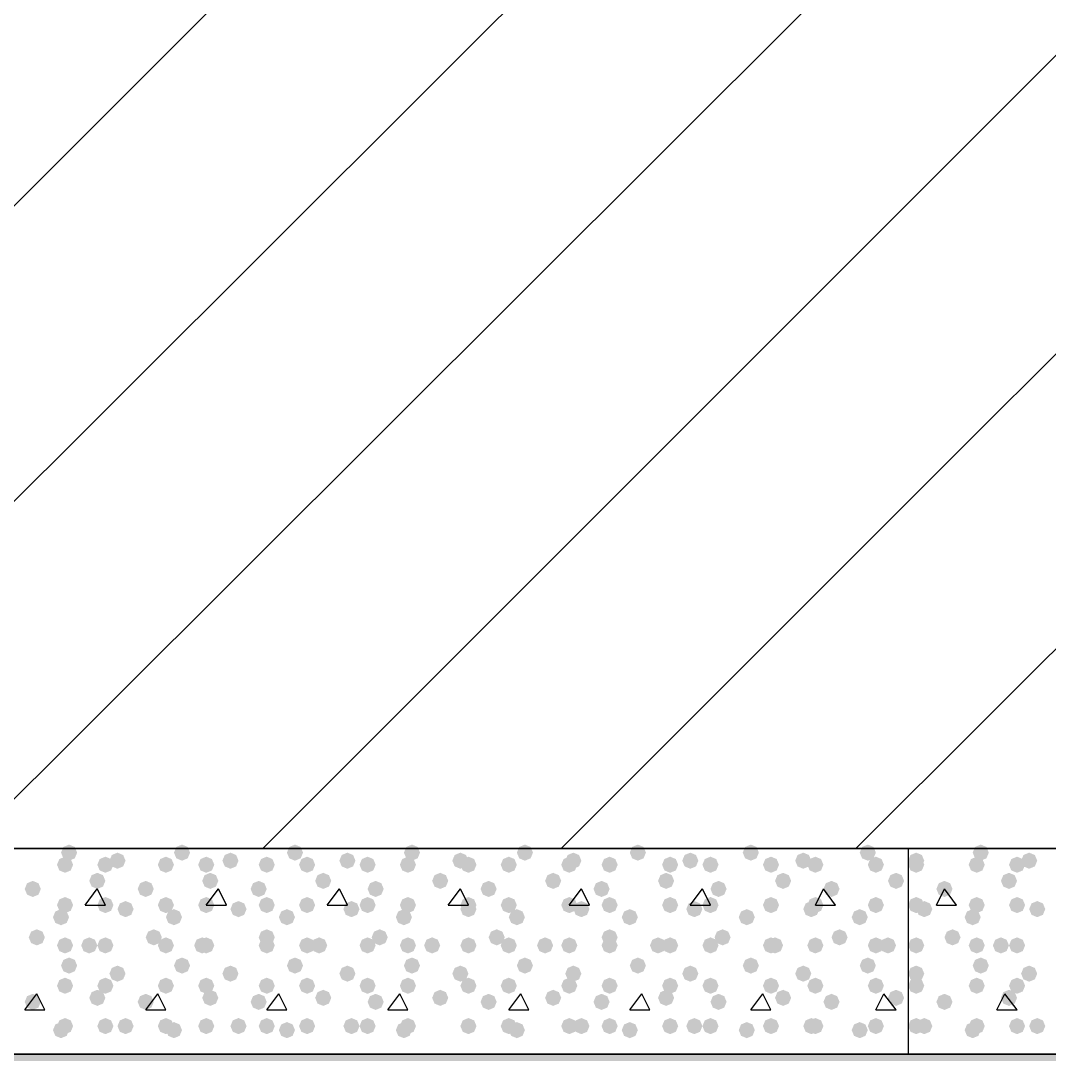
# Model space of a CAD drawing. Header units: millimetres. Extents: x 0 to 420, y 0 to 297.
# Drawn here: x 290.49 to 301.29, y 177.93 to 188.77 of the extents above; entities that cross this region are included whole.
import ezdxf

# ---------------------------------------------------------------- set-up
doc = ezdxf.new("R2010")
doc.units = ezdxf.units.MM
doc.layers.get('0').update_dxf_attribs({"linetype": 'CONTINUOUS'})

msp = doc.modelspace()

# ---------------------------------------------------------------- hatches: boundary and pattern name
at = {"true_color": 0x000008}
for points in [[(291.084, 180.043667), (291.059129, 179.983871), (290.999333, 179.959), (290.939537, 179.983871), (290.914667, 180.043667), (290.939537, 180.103462), (290.999333, 180.128333), (291.059129, 180.103463)], [(292.269333, 180.043667), (292.244462, 179.983871), (292.184667, 179.959), (292.124871, 179.983871), (292.1, 180.043667), (292.124871, 180.103462), (292.184667, 180.128333), (292.244462, 180.103463)], [(293.454667, 180.043667), (293.429796, 179.983871), (293.37, 179.959), (293.310204, 179.983871), (293.285333, 180.043667), (293.310204, 180.103462), (293.37, 180.128333), (293.429796, 180.103463)], [(294.682333, 180.043667), (294.657462, 179.983871), (294.597667, 179.959), (294.537871, 179.983871), (294.513, 180.043667), (294.537871, 180.103462), (294.597667, 180.128333), (294.657462, 180.103463)], [(295.867667, 180.043667), (295.842796, 179.983871), (295.783, 179.959), (295.723204, 179.983871), (295.698333, 180.043667), (295.723204, 180.103462), (295.783, 180.128333), (295.842796, 180.103463)], [(297.053, 180.043667), (297.028129, 179.983871), (296.968333, 179.959), (296.908537, 179.983871), (296.883667, 180.043667), (296.908537, 180.103462), (296.968333, 180.128333), (297.028129, 180.103463)], [(298.238333, 180.043667), (298.213462, 179.983871), (298.153667, 179.959), (298.093871, 179.983871), (298.069, 180.043667), (298.093871, 180.103462), (298.153667, 180.128333), (298.213462, 180.103463)], [(299.466, 180.043667), (299.441129, 179.983871), (299.381333, 179.959), (299.321537, 179.983871), (299.296667, 180.043667), (299.321537, 180.103462), (299.381333, 180.128333), (299.441129, 180.103463)], [(291.041667, 179.916667), (291.016796, 179.856871), (290.957, 179.832), (290.897204, 179.856871), (290.872333, 179.916667), (290.897204, 179.976462), (290.957, 180.001333), (291.016796, 179.976463)], [(291.465, 179.916667), (291.440129, 179.856871), (291.380333, 179.832), (291.320538, 179.856871), (291.295667, 179.916667), (291.320537, 179.976462), (291.380333, 180.001333), (291.440129, 179.976463)], [(291.592, 179.959), (291.567129, 179.899204), (291.507333, 179.874333), (291.447538, 179.899204), (291.422667, 179.959), (291.447537, 180.018796), (291.507333, 180.043667), (291.567129, 180.018796)], [(292.1, 179.916667), (292.075129, 179.856871), (292.015333, 179.832), (291.955537, 179.856871), (291.930667, 179.916667), (291.955537, 179.976462), (292.015333, 180.001333), (292.075129, 179.976463)], [(292.523333, 179.916667), (292.498462, 179.856871), (292.438667, 179.832), (292.378871, 179.856871), (292.354, 179.916667), (292.378871, 179.976462), (292.438667, 180.001333), (292.498462, 179.976463)], [(292.777333, 179.959), (292.752462, 179.899204), (292.692667, 179.874333), (292.632871, 179.899204), (292.608, 179.959), (292.632871, 180.018796), (292.692667, 180.043667), (292.752462, 180.018796)], [(293.158333, 179.916667), (293.133462, 179.856871), (293.073667, 179.832), (293.013871, 179.856871), (292.989, 179.916667), (293.013871, 179.976462), (293.073667, 180.001333), (293.133462, 179.976463)], [(293.581667, 179.916667), (293.556796, 179.856871), (293.497, 179.832), (293.437204, 179.856871), (293.412333, 179.916667), (293.437204, 179.976462), (293.497, 180.001333), (293.556796, 179.976463)], [(294.005, 179.959), (293.980129, 179.899204), (293.920333, 179.874333), (293.860537, 179.899204), (293.835667, 179.959), (293.860537, 180.018796), (293.920333, 180.043667), (293.980129, 180.018796)], [(294.216667, 179.916667), (294.191796, 179.856871), (294.132, 179.832), (294.072204, 179.856871), (294.047333, 179.916667), (294.072204, 179.976462), (294.132, 180.001333), (294.191796, 179.976463)], [(294.64, 179.916667), (294.615129, 179.856871), (294.555333, 179.832), (294.495538, 179.856871), (294.470667, 179.916667), (294.495537, 179.976462), (294.555333, 180.001333), (294.615129, 179.976463)], [(295.190333, 179.959), (295.165462, 179.899204), (295.105667, 179.874333), (295.045871, 179.899204), (295.021, 179.959), (295.045871, 180.018796), (295.105667, 180.043667), (295.165462, 180.018796)], [(295.275, 179.916667), (295.250129, 179.856871), (295.190333, 179.832), (295.130538, 179.856871), (295.105667, 179.916667), (295.130537, 179.976462), (295.190333, 180.001333), (295.250129, 179.976463)], [(295.698333, 179.916667), (295.673463, 179.856871), (295.613667, 179.832), (295.553871, 179.856871), (295.529, 179.916667), (295.553871, 179.976462), (295.613667, 180.001333), (295.673462, 179.976463)], [(296.333333, 179.916667), (296.308463, 179.856871), (296.248667, 179.832), (296.188871, 179.856871), (296.164, 179.916667), (296.188871, 179.976462), (296.248667, 180.001333), (296.308462, 179.976463)], [(296.375667, 179.959), (296.350796, 179.899204), (296.291, 179.874333), (296.231204, 179.899204), (296.206333, 179.959), (296.231204, 180.018796), (296.291, 180.043667), (296.350796, 180.018796)], [(296.756667, 179.916667), (296.731796, 179.856871), (296.672, 179.832), (296.612204, 179.856871), (296.587333, 179.916667), (296.612204, 179.976462), (296.672, 180.001333), (296.731796, 179.976463)], [(297.391667, 179.916667), (297.366796, 179.856871), (297.307, 179.832), (297.247204, 179.856871), (297.222333, 179.916667), (297.247204, 179.976462), (297.307, 180.001333), (297.366796, 179.976463)], [(297.603333, 179.959), (297.578463, 179.899204), (297.518667, 179.874333), (297.458871, 179.899204), (297.434, 179.959), (297.458871, 180.018796), (297.518667, 180.043667), (297.578462, 180.018796)], [(297.815, 179.916667), (297.790129, 179.856871), (297.730333, 179.832), (297.670538, 179.856871), (297.645667, 179.916667), (297.670537, 179.976462), (297.730333, 180.001333), (297.790129, 179.976463)], [(298.45, 179.916667), (298.425129, 179.856871), (298.365333, 179.832), (298.305538, 179.856871), (298.280667, 179.916667), (298.305537, 179.976462), (298.365333, 180.001333), (298.425129, 179.976463)], [(298.788667, 179.959), (298.763796, 179.899204), (298.704, 179.874333), (298.644204, 179.899204), (298.619333, 179.959), (298.644204, 180.018796), (298.704, 180.043667), (298.763796, 180.018796)], [(298.915667, 179.916667), (298.890796, 179.856871), (298.831, 179.832), (298.771204, 179.856871), (298.746333, 179.916667), (298.771204, 179.976462), (298.831, 180.001333), (298.890796, 179.976463)], [(299.550667, 179.916667), (299.525796, 179.856871), (299.466, 179.832), (299.406204, 179.856871), (299.381333, 179.916667), (299.406204, 179.976462), (299.466, 180.001333), (299.525796, 179.976463)], [(291.380333, 179.747333), (291.355463, 179.687537), (291.295667, 179.662667), (291.235871, 179.687537), (291.211, 179.747333), (291.235871, 179.807129), (291.295667, 179.832), (291.355462, 179.807129)], [(292.565667, 179.747333), (292.540796, 179.687537), (292.481, 179.662667), (292.421204, 179.687537), (292.396333, 179.747333), (292.421204, 179.807129), (292.481, 179.832), (292.540796, 179.807129)], [(293.751, 179.747333), (293.726129, 179.687537), (293.666333, 179.662667), (293.606537, 179.687537), (293.581667, 179.747333), (293.606537, 179.807129), (293.666333, 179.832), (293.726129, 179.807129)], [(294.978667, 179.747333), (294.953796, 179.687537), (294.894, 179.662667), (294.834204, 179.687537), (294.809333, 179.747333), (294.834204, 179.807129), (294.894, 179.832), (294.953796, 179.807129)], [(296.164, 179.747333), (296.139129, 179.687537), (296.079333, 179.662667), (296.019537, 179.687537), (295.994667, 179.747333), (296.019537, 179.807129), (296.079333, 179.832), (296.139129, 179.807129)], [(297.349333, 179.747333), (297.324462, 179.687537), (297.264667, 179.662667), (297.204871, 179.687537), (297.18, 179.747333), (297.204871, 179.807129), (297.264667, 179.832), (297.324462, 179.807129)], [(298.577, 179.747333), (298.552129, 179.687537), (298.492333, 179.662667), (298.432538, 179.687537), (298.407667, 179.747333), (298.432537, 179.807129), (298.492333, 179.832), (298.552129, 179.807129)], [(299.762333, 179.747333), (299.737462, 179.687537), (299.677667, 179.662667), (299.617871, 179.687537), (299.593, 179.747333), (299.617871, 179.807129), (299.677667, 179.832), (299.737462, 179.807129)], [(290.703, 179.662667), (290.678129, 179.602871), (290.618333, 179.578), (290.558538, 179.602871), (290.533667, 179.662667), (290.558537, 179.722462), (290.618333, 179.747333), (290.678129, 179.722463)], [(291.888333, 179.662667), (291.863462, 179.602871), (291.803667, 179.578), (291.743871, 179.602871), (291.719, 179.662667), (291.743871, 179.722462), (291.803667, 179.747333), (291.863462, 179.722463)], [(293.073667, 179.662667), (293.048796, 179.602871), (292.989, 179.578), (292.929204, 179.602871), (292.904333, 179.662667), (292.929204, 179.722462), (292.989, 179.747333), (293.048796, 179.722463)], [(294.301333, 179.662667), (294.276462, 179.602871), (294.216667, 179.578), (294.156871, 179.602871), (294.132, 179.662667), (294.156871, 179.722462), (294.216667, 179.747333), (294.276462, 179.722463)], [(295.486667, 179.662667), (295.461796, 179.602871), (295.402, 179.578), (295.342204, 179.602871), (295.317333, 179.662667), (295.342204, 179.722462), (295.402, 179.747333), (295.461796, 179.722463)], [(296.672, 179.662667), (296.647129, 179.602871), (296.587333, 179.578), (296.527537, 179.602871), (296.502667, 179.662667), (296.527537, 179.722462), (296.587333, 179.747333), (296.647129, 179.722463)], [(297.899667, 179.662667), (297.874796, 179.602871), (297.815, 179.578), (297.755204, 179.602871), (297.730333, 179.662667), (297.755204, 179.722462), (297.815, 179.747333), (297.874796, 179.722463)], [(299.085, 179.662667), (299.060129, 179.602871), (299.000333, 179.578), (298.940538, 179.602871), (298.915667, 179.662667), (298.940537, 179.722462), (299.000333, 179.747333), (299.060129, 179.722463)], [(291.041667, 179.493333), (291.016796, 179.433538), (290.957, 179.408667), (290.897204, 179.433538), (290.872333, 179.493333), (290.897204, 179.553129), (290.957, 179.578), (291.016796, 179.553129)], [(291.465, 179.493333), (291.440129, 179.433538), (291.380333, 179.408667), (291.320538, 179.433538), (291.295667, 179.493333), (291.320537, 179.553129), (291.380333, 179.578), (291.440129, 179.553129)], [(291.676667, 179.451), (291.651796, 179.391204), (291.592, 179.366333), (291.532204, 179.391204), (291.507333, 179.451), (291.532204, 179.510796), (291.592, 179.535667), (291.651796, 179.510796)], [(292.1, 179.493333), (292.075129, 179.433538), (292.015333, 179.408667), (291.955537, 179.433538), (291.930667, 179.493333), (291.955537, 179.553129), (292.015333, 179.578), (292.075129, 179.553129)], [(292.523333, 179.493333), (292.498462, 179.433538), (292.438667, 179.408667), (292.378871, 179.433538), (292.354, 179.493333), (292.378871, 179.553129), (292.438667, 179.578), (292.498462, 179.553129)], [(292.862, 179.451), (292.837129, 179.391204), (292.777333, 179.366333), (292.717538, 179.391204), (292.692667, 179.451), (292.717537, 179.510796), (292.777333, 179.535667), (292.837129, 179.510796)], [(293.158333, 179.493333), (293.133462, 179.433538), (293.073667, 179.408667), (293.013871, 179.433538), (292.989, 179.493333), (293.013871, 179.553129), (293.073667, 179.578), (293.133462, 179.553129)], [(293.581667, 179.493333), (293.556796, 179.433538), (293.497, 179.408667), (293.437204, 179.433538), (293.412333, 179.493333), (293.437204, 179.553129), (293.497, 179.578), (293.556796, 179.553129)], [(294.047333, 179.451), (294.022462, 179.391204), (293.962667, 179.366333), (293.902871, 179.391204), (293.878, 179.451), (293.902871, 179.510796), (293.962667, 179.535667), (294.022462, 179.510796)], [(294.216667, 179.493333), (294.191796, 179.433538), (294.132, 179.408667), (294.072204, 179.433538), (294.047333, 179.493333), (294.072204, 179.553129), (294.132, 179.578), (294.191796, 179.553129)], [(294.64, 179.493333), (294.615129, 179.433538), (294.555333, 179.408667), (294.495538, 179.433538), (294.470667, 179.493333), (294.495537, 179.553129), (294.555333, 179.578), (294.615129, 179.553129)], [(295.275, 179.493333), (295.250129, 179.433538), (295.190333, 179.408667), (295.130538, 179.433538), (295.105667, 179.493333), (295.130537, 179.553129), (295.190333, 179.578), (295.250129, 179.553129)], [(295.275, 179.451), (295.250129, 179.391204), (295.190333, 179.366333), (295.130538, 179.391204), (295.105667, 179.451), (295.130537, 179.510796), (295.190333, 179.535667), (295.250129, 179.510796)], [(295.698333, 179.493333), (295.673463, 179.433538), (295.613667, 179.408667), (295.553871, 179.433538), (295.529, 179.493333), (295.553871, 179.553129), (295.613667, 179.578), (295.673462, 179.553129)], [(296.333333, 179.493333), (296.308463, 179.433538), (296.248667, 179.408667), (296.188871, 179.433538), (296.164, 179.493333), (296.188871, 179.553129), (296.248667, 179.578), (296.308462, 179.553129)], [(296.460333, 179.451), (296.435462, 179.391204), (296.375667, 179.366333), (296.315871, 179.391204), (296.291, 179.451), (296.315871, 179.510796), (296.375667, 179.535667), (296.435462, 179.510796)], [(296.756667, 179.493333), (296.731796, 179.433538), (296.672, 179.408667), (296.612204, 179.433538), (296.587333, 179.493333), (296.612204, 179.553129), (296.672, 179.578), (296.731796, 179.553129)], [(297.391667, 179.493333), (297.366796, 179.433538), (297.307, 179.408667), (297.247204, 179.433538), (297.222333, 179.493333), (297.247204, 179.553129), (297.307, 179.578), (297.366796, 179.553129)], [(297.645667, 179.451), (297.620796, 179.391204), (297.561, 179.366333), (297.501204, 179.391204), (297.476333, 179.451), (297.501204, 179.510796), (297.561, 179.535667), (297.620796, 179.510796)], [(297.815, 179.493333), (297.790129, 179.433538), (297.730333, 179.408667), (297.670538, 179.433538), (297.645667, 179.493333), (297.670537, 179.553129), (297.730333, 179.578), (297.790129, 179.553129)], [(298.45, 179.493333), (298.425129, 179.433538), (298.365333, 179.408667), (298.305538, 179.433538), (298.280667, 179.493333), (298.305537, 179.553129), (298.365333, 179.578), (298.425129, 179.553129)], [(298.873333, 179.451), (298.848462, 179.391204), (298.788667, 179.366333), (298.728871, 179.391204), (298.704, 179.451), (298.728871, 179.510796), (298.788667, 179.535667), (298.848462, 179.510796)], [(298.915667, 179.493333), (298.890796, 179.433538), (298.831, 179.408667), (298.771204, 179.433538), (298.746333, 179.493333), (298.771204, 179.553129), (298.831, 179.578), (298.890796, 179.553129)], [(299.550667, 179.493333), (299.525796, 179.433538), (299.466, 179.408667), (299.406204, 179.433538), (299.381333, 179.493333), (299.406204, 179.553129), (299.466, 179.578), (299.525796, 179.553129)], [(290.999333, 179.366333), (290.974462, 179.306537), (290.914667, 179.281667), (290.854871, 179.306537), (290.83, 179.366333), (290.854871, 179.426129), (290.914667, 179.451), (290.974462, 179.426129)], [(292.184667, 179.366333), (292.159796, 179.306537), (292.1, 179.281667), (292.040204, 179.306537), (292.015333, 179.366333), (292.040204, 179.426129), (292.1, 179.451), (292.159796, 179.426129)], [(293.37, 179.366333), (293.345129, 179.306537), (293.285333, 179.281667), (293.225537, 179.306537), (293.200667, 179.366333), (293.225537, 179.426129), (293.285333, 179.451), (293.345129, 179.426129)], [(294.597667, 179.366333), (294.572796, 179.306537), (294.513, 179.281667), (294.453204, 179.306537), (294.428333, 179.366333), (294.453204, 179.426129), (294.513, 179.451), (294.572796, 179.426129)], [(295.783, 179.366333), (295.758129, 179.306537), (295.698333, 179.281667), (295.638537, 179.306537), (295.613667, 179.366333), (295.638537, 179.426129), (295.698333, 179.451), (295.758129, 179.426129)], [(296.968333, 179.366333), (296.943463, 179.306537), (296.883667, 179.281667), (296.823871, 179.306537), (296.799, 179.366333), (296.823871, 179.426129), (296.883667, 179.451), (296.943462, 179.426129)], [(298.196, 179.366333), (298.171129, 179.306537), (298.111333, 179.281667), (298.051537, 179.306537), (298.026667, 179.366333), (298.051537, 179.426129), (298.111333, 179.451), (298.171129, 179.426129)], [(299.381333, 179.366333), (299.356462, 179.306537), (299.296667, 179.281667), (299.236871, 179.306537), (299.212, 179.366333), (299.236871, 179.426129), (299.296667, 179.451), (299.356462, 179.426129)], [(290.745333, 179.154667), (290.720463, 179.094871), (290.660667, 179.07), (290.600871, 179.094871), (290.576, 179.154667), (290.600871, 179.214462), (290.660667, 179.239333), (290.720462, 179.214463)], [(291.973, 179.154667), (291.948129, 179.094871), (291.888333, 179.07), (291.828538, 179.094871), (291.803667, 179.154667), (291.828537, 179.214462), (291.888333, 179.239333), (291.948129, 179.214463)], [(293.158333, 179.154667), (293.133462, 179.094871), (293.073667, 179.07), (293.013871, 179.094871), (292.989, 179.154667), (293.013871, 179.214462), (293.073667, 179.239333), (293.133462, 179.214463)], [(294.343667, 179.154667), (294.318796, 179.094871), (294.259, 179.07), (294.199204, 179.094871), (294.174333, 179.154667), (294.199204, 179.214462), (294.259, 179.239333), (294.318796, 179.214463)], [(295.571333, 179.154667), (295.546462, 179.094871), (295.486667, 179.07), (295.426871, 179.094871), (295.402, 179.154667), (295.426871, 179.214462), (295.486667, 179.239333), (295.546462, 179.214463)], [(296.756667, 179.154667), (296.731796, 179.094871), (296.672, 179.07), (296.612204, 179.094871), (296.587333, 179.154667), (296.612204, 179.214462), (296.672, 179.239333), (296.731796, 179.214463)], [(297.942, 179.154667), (297.917129, 179.094871), (297.857333, 179.07), (297.797537, 179.094871), (297.772667, 179.154667), (297.797537, 179.214462), (297.857333, 179.239333), (297.917129, 179.214463)], [(299.169667, 179.154667), (299.144796, 179.094871), (299.085, 179.07), (299.025204, 179.094871), (299.000333, 179.154667), (299.025204, 179.214462), (299.085, 179.239333), (299.144796, 179.214463)], [(291.041667, 179.07), (291.016796, 179.010204), (290.957, 178.985333), (290.897204, 179.010204), (290.872333, 179.07), (290.897204, 179.129796), (290.957, 179.154667), (291.016796, 179.129796)], [(291.295667, 179.07), (291.270796, 179.010204), (291.211, 178.985333), (291.151204, 179.010204), (291.126333, 179.07), (291.151204, 179.129796), (291.211, 179.154667), (291.270796, 179.129796)], [(291.465, 179.07), (291.440129, 179.010204), (291.380333, 178.985333), (291.320538, 179.010204), (291.295667, 179.07), (291.320537, 179.129796), (291.380333, 179.154667), (291.440129, 179.129796)], [(292.1, 179.07), (292.075129, 179.010204), (292.015333, 178.985333), (291.955537, 179.010204), (291.930667, 179.07), (291.955537, 179.129796), (292.015333, 179.154667), (292.075129, 179.129796)], [(292.481, 179.07), (292.456129, 179.010204), (292.396333, 178.985333), (292.336537, 179.010204), (292.311667, 179.07), (292.336537, 179.129796), (292.396333, 179.154667), (292.456129, 179.129796)], [(292.523333, 179.07), (292.498462, 179.010204), (292.438667, 178.985333), (292.378871, 179.010204), (292.354, 179.07), (292.378871, 179.129796), (292.438667, 179.154667), (292.498462, 179.129796)], [(293.158333, 179.07), (293.133462, 179.010204), (293.073667, 178.985333), (293.013871, 179.010204), (292.989, 179.07), (293.013871, 179.129796), (293.073667, 179.154667), (293.133462, 179.129796)], [(293.581667, 179.07), (293.556796, 179.010204), (293.497, 178.985333), (293.437204, 179.010204), (293.412333, 179.07), (293.437204, 179.129796), (293.497, 179.154667), (293.556796, 179.129796)], [(293.708667, 179.07), (293.683796, 179.010204), (293.624, 178.985333), (293.564204, 179.010204), (293.539333, 179.07), (293.564204, 179.129796), (293.624, 179.154667), (293.683796, 179.129796)], [(294.216667, 179.07), (294.191796, 179.010204), (294.132, 178.985333), (294.072204, 179.010204), (294.047333, 179.07), (294.072204, 179.129796), (294.132, 179.154667), (294.191796, 179.129796)], [(294.64, 179.07), (294.615129, 179.010204), (294.555333, 178.985333), (294.495538, 179.010204), (294.470667, 179.07), (294.495537, 179.129796), (294.555333, 179.154667), (294.615129, 179.129796)], [(294.894, 179.07), (294.869129, 179.010204), (294.809333, 178.985333), (294.749537, 179.010204), (294.724667, 179.07), (294.749537, 179.129796), (294.809333, 179.154667), (294.869129, 179.129796)], [(295.275, 179.07), (295.250129, 179.010204), (295.190333, 178.985333), (295.130538, 179.010204), (295.105667, 179.07), (295.130537, 179.129796), (295.190333, 179.154667), (295.250129, 179.129796)], [(295.698333, 179.07), (295.673463, 179.010204), (295.613667, 178.985333), (295.553871, 179.010204), (295.529, 179.07), (295.553871, 179.129796), (295.613667, 179.154667), (295.673462, 179.129796)], [(296.079333, 179.07), (296.054463, 179.010204), (295.994667, 178.985333), (295.934871, 179.010204), (295.91, 179.07), (295.934871, 179.129796), (295.994667, 179.154667), (296.054462, 179.129796)], [(296.333333, 179.07), (296.308463, 179.010204), (296.248667, 178.985333), (296.188871, 179.010204), (296.164, 179.07), (296.188871, 179.129796), (296.248667, 179.154667), (296.308462, 179.129796)], [(296.756667, 179.07), (296.731796, 179.010204), (296.672, 178.985333), (296.612204, 179.010204), (296.587333, 179.07), (296.612204, 179.129796), (296.672, 179.154667), (296.731796, 179.129796)], [(297.264667, 179.07), (297.239796, 179.010204), (297.18, 178.985333), (297.120204, 179.010204), (297.095333, 179.07), (297.120204, 179.129796), (297.18, 179.154667), (297.239796, 179.129796)], [(297.391667, 179.07), (297.366796, 179.010204), (297.307, 178.985333), (297.247204, 179.010204), (297.222333, 179.07), (297.247204, 179.129796), (297.307, 179.154667), (297.366796, 179.129796)], [(297.815, 179.07), (297.790129, 179.010204), (297.730333, 178.985333), (297.670538, 179.010204), (297.645667, 179.07), (297.670537, 179.129796), (297.730333, 179.154667), (297.790129, 179.129796)], [(298.45, 179.07), (298.425129, 179.010204), (298.365333, 178.985333), (298.305538, 179.010204), (298.280667, 179.07), (298.305537, 179.129796), (298.365333, 179.154667), (298.425129, 179.129796)], [(298.492333, 179.07), (298.467462, 179.010204), (298.407667, 178.985333), (298.347871, 179.010204), (298.323, 179.07), (298.347871, 179.129796), (298.407667, 179.154667), (298.467462, 179.129796)], [(298.915667, 179.07), (298.890796, 179.010204), (298.831, 178.985333), (298.771204, 179.010204), (298.746333, 179.07), (298.771204, 179.129796), (298.831, 179.154667), (298.890796, 179.129796)], [(299.550667, 179.07), (299.525796, 179.010204), (299.466, 178.985333), (299.406204, 179.010204), (299.381333, 179.07), (299.406204, 179.129796), (299.466, 179.154667), (299.525796, 179.129796)], [(299.677667, 179.07), (299.652796, 179.010204), (299.593, 178.985333), (299.533204, 179.010204), (299.508333, 179.07), (299.533204, 179.129796), (299.593, 179.154667), (299.652796, 179.129796)], [(291.084, 178.858333), (291.059129, 178.798537), (290.999333, 178.773667), (290.939537, 178.798537), (290.914667, 178.858333), (290.939537, 178.918129), (290.999333, 178.943), (291.059129, 178.918129)], [(292.269333, 178.858333), (292.244462, 178.798537), (292.184667, 178.773667), (292.124871, 178.798537), (292.1, 178.858333), (292.124871, 178.918129), (292.184667, 178.943), (292.244462, 178.918129)], [(293.454667, 178.858333), (293.429796, 178.798537), (293.37, 178.773667), (293.310204, 178.798537), (293.285333, 178.858333), (293.310204, 178.918129), (293.37, 178.943), (293.429796, 178.918129)], [(294.682333, 178.858333), (294.657462, 178.798537), (294.597667, 178.773667), (294.537871, 178.798537), (294.513, 178.858333), (294.537871, 178.918129), (294.597667, 178.943), (294.657462, 178.918129)], [(295.867667, 178.858333), (295.842796, 178.798537), (295.783, 178.773667), (295.723204, 178.798537), (295.698333, 178.858333), (295.723204, 178.918129), (295.783, 178.943), (295.842796, 178.918129)], [(297.053, 178.858333), (297.028129, 178.798537), (296.968333, 178.773667), (296.908537, 178.798537), (296.883667, 178.858333), (296.908537, 178.918129), (296.968333, 178.943), (297.028129, 178.918129)], [(298.238333, 178.858333), (298.213462, 178.798537), (298.153667, 178.773667), (298.093871, 178.798537), (298.069, 178.858333), (298.093871, 178.918129), (298.153667, 178.943), (298.213462, 178.918129)], [(299.466, 178.858333), (299.441129, 178.798537), (299.381333, 178.773667), (299.321537, 178.798537), (299.296667, 178.858333), (299.321537, 178.918129), (299.381333, 178.943), (299.441129, 178.918129)], [(291.592, 178.773667), (291.567129, 178.713871), (291.507333, 178.689), (291.447538, 178.713871), (291.422667, 178.773667), (291.447537, 178.833462), (291.507333, 178.858333), (291.567129, 178.833463)], [(292.777333, 178.773667), (292.752462, 178.713871), (292.692667, 178.689), (292.632871, 178.713871), (292.608, 178.773667), (292.632871, 178.833462), (292.692667, 178.858333), (292.752462, 178.833463)], [(294.005, 178.773667), (293.980129, 178.713871), (293.920333, 178.689), (293.860537, 178.713871), (293.835667, 178.773667), (293.860537, 178.833462), (293.920333, 178.858333), (293.980129, 178.833463)], [(295.190333, 178.773667), (295.165462, 178.713871), (295.105667, 178.689), (295.045871, 178.713871), (295.021, 178.773667), (295.045871, 178.833462), (295.105667, 178.858333), (295.165462, 178.833463)], [(296.375667, 178.773667), (296.350796, 178.713871), (296.291, 178.689), (296.231204, 178.713871), (296.206333, 178.773667), (296.231204, 178.833462), (296.291, 178.858333), (296.350796, 178.833463)], [(297.603333, 178.773667), (297.578463, 178.713871), (297.518667, 178.689), (297.458871, 178.713871), (297.434, 178.773667), (297.458871, 178.833462), (297.518667, 178.858333), (297.578462, 178.833463)], [(298.788667, 178.773667), (298.763796, 178.713871), (298.704, 178.689), (298.644204, 178.713871), (298.619333, 178.773667), (298.644204, 178.833462), (298.704, 178.858333), (298.763796, 178.833463)], [(291.041667, 178.646667), (291.016796, 178.586871), (290.957, 178.562), (290.897204, 178.586871), (290.872333, 178.646667), (290.897204, 178.706462), (290.957, 178.731333), (291.016796, 178.706463)], [(291.465, 178.646667), (291.440129, 178.586871), (291.380333, 178.562), (291.320538, 178.586871), (291.295667, 178.646667), (291.320537, 178.706462), (291.380333, 178.731333), (291.440129, 178.706463)], [(292.1, 178.646667), (292.075129, 178.586871), (292.015333, 178.562), (291.955537, 178.586871), (291.930667, 178.646667), (291.955537, 178.706462), (292.015333, 178.731333), (292.075129, 178.706463)], [(292.523333, 178.646667), (292.498462, 178.586871), (292.438667, 178.562), (292.378871, 178.586871), (292.354, 178.646667), (292.378871, 178.706462), (292.438667, 178.731333), (292.498462, 178.706463)], [(293.158333, 178.646667), (293.133462, 178.586871), (293.073667, 178.562), (293.013871, 178.586871), (292.989, 178.646667), (293.013871, 178.706462), (293.073667, 178.731333), (293.133462, 178.706463)], [(293.581667, 178.646667), (293.556796, 178.586871), (293.497, 178.562), (293.437204, 178.586871), (293.412333, 178.646667), (293.437204, 178.706462), (293.497, 178.731333), (293.556796, 178.706463)], [(294.216667, 178.646667), (294.191796, 178.586871), (294.132, 178.562), (294.072204, 178.586871), (294.047333, 178.646667), (294.072204, 178.706462), (294.132, 178.731333), (294.191796, 178.706463)], [(294.64, 178.646667), (294.615129, 178.586871), (294.555333, 178.562), (294.495538, 178.586871), (294.470667, 178.646667), (294.495537, 178.706462), (294.555333, 178.731333), (294.615129, 178.706463)], [(295.275, 178.646667), (295.250129, 178.586871), (295.190333, 178.562), (295.130538, 178.586871), (295.105667, 178.646667), (295.130537, 178.706462), (295.190333, 178.731333), (295.250129, 178.706463)], [(295.698333, 178.646667), (295.673463, 178.586871), (295.613667, 178.562), (295.553871, 178.586871), (295.529, 178.646667), (295.553871, 178.706462), (295.613667, 178.731333), (295.673462, 178.706463)], [(296.333333, 178.646667), (296.308463, 178.586871), (296.248667, 178.562), (296.188871, 178.586871), (296.164, 178.646667), (296.188871, 178.706462), (296.248667, 178.731333), (296.308462, 178.706463)], [(296.756667, 178.646667), (296.731796, 178.586871), (296.672, 178.562), (296.612204, 178.586871), (296.587333, 178.646667), (296.612204, 178.706462), (296.672, 178.731333), (296.731796, 178.706463)], [(297.391667, 178.646667), (297.366796, 178.586871), (297.307, 178.562), (297.247204, 178.586871), (297.222333, 178.646667), (297.247204, 178.706462), (297.307, 178.731333), (297.366796, 178.706463)], [(297.815, 178.646667), (297.790129, 178.586871), (297.730333, 178.562), (297.670538, 178.586871), (297.645667, 178.646667), (297.670537, 178.706462), (297.730333, 178.731333), (297.790129, 178.706463)], [(298.45, 178.646667), (298.425129, 178.586871), (298.365333, 178.562), (298.305538, 178.586871), (298.280667, 178.646667), (298.305537, 178.706462), (298.365333, 178.731333), (298.425129, 178.706463)], [(298.915667, 178.646667), (298.890796, 178.586871), (298.831, 178.562), (298.771204, 178.586871), (298.746333, 178.646667), (298.771204, 178.706462), (298.831, 178.731333), (298.890796, 178.706463)], [(299.550667, 178.646667), (299.525796, 178.586871), (299.466, 178.562), (299.406204, 178.586871), (299.381333, 178.646667), (299.406204, 178.706462), (299.466, 178.731333), (299.525796, 178.706463)], [(290.703, 178.477333), (290.678129, 178.417537), (290.618333, 178.392667), (290.558538, 178.417537), (290.533667, 178.477333), (290.558537, 178.537129), (290.618333, 178.562), (290.678129, 178.537129)], [(291.380333, 178.519667), (291.355463, 178.459871), (291.295667, 178.435), (291.235871, 178.459871), (291.211, 178.519667), (291.235871, 178.579462), (291.295667, 178.604333), (291.355462, 178.579463)], [(291.888333, 178.477333), (291.863462, 178.417537), (291.803667, 178.392667), (291.743871, 178.417537), (291.719, 178.477333), (291.743871, 178.537129), (291.803667, 178.562), (291.863462, 178.537129)], [(292.565667, 178.519667), (292.540796, 178.459871), (292.481, 178.435), (292.421204, 178.459871), (292.396333, 178.519667), (292.421204, 178.579462), (292.481, 178.604333), (292.540796, 178.579463)], [(293.073667, 178.477333), (293.048796, 178.417537), (292.989, 178.392667), (292.929204, 178.417537), (292.904333, 178.477333), (292.929204, 178.537129), (292.989, 178.562), (293.048796, 178.537129)], [(293.751, 178.519667), (293.726129, 178.459871), (293.666333, 178.435), (293.606537, 178.459871), (293.581667, 178.519667), (293.606537, 178.579462), (293.666333, 178.604333), (293.726129, 178.579463)], [(294.301333, 178.477333), (294.276462, 178.417537), (294.216667, 178.392667), (294.156871, 178.417537), (294.132, 178.477333), (294.156871, 178.537129), (294.216667, 178.562), (294.276462, 178.537129)], [(294.978667, 178.519667), (294.953796, 178.459871), (294.894, 178.435), (294.834204, 178.459871), (294.809333, 178.519667), (294.834204, 178.579462), (294.894, 178.604333), (294.953796, 178.579463)], [(295.486667, 178.477333), (295.461796, 178.417537), (295.402, 178.392667), (295.342204, 178.417537), (295.317333, 178.477333), (295.342204, 178.537129), (295.402, 178.562), (295.461796, 178.537129)], [(296.164, 178.519667), (296.139129, 178.459871), (296.079333, 178.435), (296.019537, 178.459871), (295.994667, 178.519667), (296.019537, 178.579462), (296.079333, 178.604333), (296.139129, 178.579463)], [(296.672, 178.477333), (296.647129, 178.417537), (296.587333, 178.392667), (296.527537, 178.417537), (296.502667, 178.477333), (296.527537, 178.537129), (296.587333, 178.562), (296.647129, 178.537129)], [(297.349333, 178.519667), (297.324462, 178.459871), (297.264667, 178.435), (297.204871, 178.459871), (297.18, 178.519667), (297.204871, 178.579462), (297.264667, 178.604333), (297.324462, 178.579463)], [(297.899667, 178.477333), (297.874796, 178.417537), (297.815, 178.392667), (297.755204, 178.417537), (297.730333, 178.477333), (297.755204, 178.537129), (297.815, 178.562), (297.874796, 178.537129)], [(298.577, 178.519667), (298.552129, 178.459871), (298.492333, 178.435), (298.432538, 178.459871), (298.407667, 178.519667), (298.432537, 178.579462), (298.492333, 178.604333), (298.552129, 178.579463)], [(299.085, 178.477333), (299.060129, 178.417537), (299.000333, 178.392667), (298.940538, 178.417537), (298.915667, 178.477333), (298.940537, 178.537129), (299.000333, 178.562), (299.060129, 178.537129)], [(299.762333, 178.519667), (299.737462, 178.459871), (299.677667, 178.435), (299.617871, 178.459871), (299.593, 178.519667), (299.617871, 178.579462), (299.677667, 178.604333), (299.737462, 178.579463)], [(290.999333, 178.181), (290.974462, 178.121204), (290.914667, 178.096333), (290.854871, 178.121204), (290.83, 178.181), (290.854871, 178.240796), (290.914667, 178.265667), (290.974462, 178.240796)], [(291.041667, 178.223333), (291.016796, 178.163537), (290.957, 178.138667), (290.897204, 178.163537), (290.872333, 178.223333), (290.897204, 178.283129), (290.957, 178.308), (291.016796, 178.283129)], [(291.465, 178.223333), (291.440129, 178.163537), (291.380333, 178.138667), (291.320538, 178.163537), (291.295667, 178.223333), (291.320537, 178.283129), (291.380333, 178.308), (291.440129, 178.283129)], [(291.676667, 178.223333), (291.651796, 178.163537), (291.592, 178.138667), (291.532204, 178.163537), (291.507333, 178.223333), (291.532204, 178.283129), (291.592, 178.308), (291.651796, 178.283129)], [(292.1, 178.223333), (292.075129, 178.163537), (292.015333, 178.138667), (291.955537, 178.163537), (291.930667, 178.223333), (291.955537, 178.283129), (292.015333, 178.308), (292.075129, 178.283129)], [(292.184667, 178.181), (292.159796, 178.121204), (292.1, 178.096333), (292.040204, 178.121204), (292.015333, 178.181), (292.040204, 178.240796), (292.1, 178.265667), (292.159796, 178.240796)], [(292.523333, 178.223333), (292.498462, 178.163537), (292.438667, 178.138667), (292.378871, 178.163537), (292.354, 178.223333), (292.378871, 178.283129), (292.438667, 178.308), (292.498462, 178.283129)], [(292.862, 178.223333), (292.837129, 178.163537), (292.777333, 178.138667), (292.717538, 178.163537), (292.692667, 178.223333), (292.717537, 178.283129), (292.777333, 178.308), (292.837129, 178.283129)], [(293.158333, 178.223333), (293.133462, 178.163537), (293.073667, 178.138667), (293.013871, 178.163537), (292.989, 178.223333), (293.013871, 178.283129), (293.073667, 178.308), (293.133462, 178.283129)], [(293.37, 178.181), (293.345129, 178.121204), (293.285333, 178.096333), (293.225537, 178.121204), (293.200667, 178.181), (293.225537, 178.240796), (293.285333, 178.265667), (293.345129, 178.240796)], [(293.581667, 178.223333), (293.556796, 178.163537), (293.497, 178.138667), (293.437204, 178.163537), (293.412333, 178.223333), (293.437204, 178.283129), (293.497, 178.308), (293.556796, 178.283129)], [(294.047333, 178.223333), (294.022462, 178.163537), (293.962667, 178.138667), (293.902871, 178.163537), (293.878, 178.223333), (293.902871, 178.283129), (293.962667, 178.308), (294.022462, 178.283129)], [(294.216667, 178.223333), (294.191796, 178.163537), (294.132, 178.138667), (294.072204, 178.163537), (294.047333, 178.223333), (294.072204, 178.283129), (294.132, 178.308), (294.191796, 178.283129)], [(294.597667, 178.181), (294.572796, 178.121204), (294.513, 178.096333), (294.453204, 178.121204), (294.428333, 178.181), (294.453204, 178.240796), (294.513, 178.265667), (294.572796, 178.240796)], [(294.64, 178.223333), (294.615129, 178.163537), (294.555333, 178.138667), (294.495538, 178.163537), (294.470667, 178.223333), (294.495537, 178.283129), (294.555333, 178.308), (294.615129, 178.283129)], [(295.275, 178.223333), (295.250129, 178.163537), (295.190333, 178.138667), (295.130538, 178.163537), (295.105667, 178.223333), (295.130537, 178.283129), (295.190333, 178.308), (295.250129, 178.283129)], [(295.275, 178.223333), (295.250129, 178.163537), (295.190333, 178.138667), (295.130538, 178.163537), (295.105667, 178.223333), (295.130537, 178.283129), (295.190333, 178.308), (295.250129, 178.283129)], [(295.698333, 178.223333), (295.673463, 178.163537), (295.613667, 178.138667), (295.553871, 178.163537), (295.529, 178.223333), (295.553871, 178.283129), (295.613667, 178.308), (295.673462, 178.283129)], [(295.783, 178.181), (295.758129, 178.121204), (295.698333, 178.096333), (295.638537, 178.121204), (295.613667, 178.181), (295.638537, 178.240796), (295.698333, 178.265667), (295.758129, 178.240796)], [(296.333333, 178.223333), (296.308463, 178.163537), (296.248667, 178.138667), (296.188871, 178.163537), (296.164, 178.223333), (296.188871, 178.283129), (296.248667, 178.308), (296.308462, 178.283129)], [(296.460333, 178.223333), (296.435462, 178.163537), (296.375667, 178.138667), (296.315871, 178.163537), (296.291, 178.223333), (296.315871, 178.283129), (296.375667, 178.308), (296.435462, 178.283129)], [(296.756667, 178.223333), (296.731796, 178.163537), (296.672, 178.138667), (296.612204, 178.163537), (296.587333, 178.223333), (296.612204, 178.283129), (296.672, 178.308), (296.731796, 178.283129)], [(296.968333, 178.181), (296.943463, 178.121204), (296.883667, 178.096333), (296.823871, 178.121204), (296.799, 178.181), (296.823871, 178.240796), (296.883667, 178.265667), (296.943462, 178.240796)], [(297.391667, 178.223333), (297.366796, 178.163537), (297.307, 178.138667), (297.247204, 178.163537), (297.222333, 178.223333), (297.247204, 178.283129), (297.307, 178.308), (297.366796, 178.283129)], [(297.645667, 178.223333), (297.620796, 178.163537), (297.561, 178.138667), (297.501204, 178.163537), (297.476333, 178.223333), (297.501204, 178.283129), (297.561, 178.308), (297.620796, 178.283129)], [(297.815, 178.223333), (297.790129, 178.163537), (297.730333, 178.138667), (297.670538, 178.163537), (297.645667, 178.223333), (297.670537, 178.283129), (297.730333, 178.308), (297.790129, 178.283129)], [(298.196, 178.181), (298.171129, 178.121204), (298.111333, 178.096333), (298.051537, 178.121204), (298.026667, 178.181), (298.051537, 178.240796), (298.111333, 178.265667), (298.171129, 178.240796)], [(298.45, 178.223333), (298.425129, 178.163537), (298.365333, 178.138667), (298.305538, 178.163537), (298.280667, 178.223333), (298.305537, 178.283129), (298.365333, 178.308), (298.425129, 178.283129)], [(298.873333, 178.223333), (298.848462, 178.163537), (298.788667, 178.138667), (298.728871, 178.163537), (298.704, 178.223333), (298.728871, 178.283129), (298.788667, 178.308), (298.848462, 178.283129)], [(298.915667, 178.223333), (298.890796, 178.163537), (298.831, 178.138667), (298.771204, 178.163537), (298.746333, 178.223333), (298.771204, 178.283129), (298.831, 178.308), (298.890796, 178.283129)], [(299.381333, 178.181), (299.356462, 178.121204), (299.296667, 178.096333), (299.236871, 178.121204), (299.212, 178.181), (299.236871, 178.240796), (299.296667, 178.265667), (299.356462, 178.240796)], [(299.550667, 178.223333), (299.525796, 178.163537), (299.466, 178.138667), (299.406204, 178.163537), (299.381333, 178.223333), (299.406204, 178.283129), (299.466, 178.308), (299.525796, 178.283129)]]:
    msp.add_hatch(color=0, dxfattribs=at).paths.add_polyline_path(points, flags=0)
at = {"true_color": 0x000007}
for points in [[(300.651333, 180.043667), (300.626463, 179.983871), (300.566667, 179.959), (300.506871, 179.983871), (300.482, 180.043667), (300.506871, 180.103462), (300.566667, 180.128333), (300.626462, 180.103463)], [(299.974, 179.959), (299.949129, 179.899204), (299.889333, 179.874333), (299.829538, 179.899204), (299.804667, 179.959), (299.829537, 180.018796), (299.889333, 180.043667), (299.949129, 180.018796)], [(299.974, 179.916667), (299.949129, 179.856871), (299.889333, 179.832), (299.829538, 179.856871), (299.804667, 179.916667), (299.829537, 179.976462), (299.889333, 180.001333), (299.949129, 179.976463)], [(300.609, 179.916667), (300.584129, 179.856871), (300.524333, 179.832), (300.464538, 179.856871), (300.439667, 179.916667), (300.464537, 179.976462), (300.524333, 180.001333), (300.584129, 179.976463)], [(301.032333, 179.916667), (301.007462, 179.856871), (300.947667, 179.832), (300.887871, 179.856871), (300.863, 179.916667), (300.887871, 179.976462), (300.947667, 180.001333), (301.007462, 179.976463)], [(301.159333, 179.959), (301.134462, 179.899204), (301.074667, 179.874333), (301.014871, 179.899204), (300.99, 179.959), (301.014871, 180.018796), (301.074667, 180.043667), (301.134462, 180.018796)], [(300.947667, 179.747333), (300.922796, 179.687537), (300.863, 179.662667), (300.803204, 179.687537), (300.778333, 179.747333), (300.803204, 179.807129), (300.863, 179.832), (300.922796, 179.807129)], [(300.270333, 179.662667), (300.245463, 179.602871), (300.185667, 179.578), (300.125871, 179.602871), (300.101, 179.662667), (300.125871, 179.722462), (300.185667, 179.747333), (300.245462, 179.722463)], [(299.974, 179.493333), (299.949129, 179.433538), (299.889333, 179.408667), (299.829538, 179.433538), (299.804667, 179.493333), (299.829537, 179.553129), (299.889333, 179.578), (299.949129, 179.553129)], [(300.058667, 179.451), (300.033796, 179.391204), (299.974, 179.366333), (299.914204, 179.391204), (299.889333, 179.451), (299.914204, 179.510796), (299.974, 179.535667), (300.033796, 179.510796)], [(300.609, 179.493333), (300.584129, 179.433538), (300.524333, 179.408667), (300.464538, 179.433538), (300.439667, 179.493333), (300.464537, 179.553129), (300.524333, 179.578), (300.584129, 179.553129)], [(301.032333, 179.493333), (301.007462, 179.433538), (300.947667, 179.408667), (300.887871, 179.433538), (300.863, 179.493333), (300.887871, 179.553129), (300.947667, 179.578), (301.007462, 179.553129)], [(301.244, 179.451), (301.219129, 179.391204), (301.159333, 179.366333), (301.099538, 179.391204), (301.074667, 179.451), (301.099537, 179.510796), (301.159333, 179.535667), (301.219129, 179.510796)], [(300.566667, 179.366333), (300.541796, 179.306537), (300.482, 179.281667), (300.422204, 179.306537), (300.397333, 179.366333), (300.422204, 179.426129), (300.482, 179.451), (300.541796, 179.426129)], [(300.355, 179.154667), (300.330129, 179.094871), (300.270333, 179.07), (300.210537, 179.094871), (300.185667, 179.154667), (300.210537, 179.214462), (300.270333, 179.239333), (300.330129, 179.214463)], [(299.974, 179.07), (299.949129, 179.010204), (299.889333, 178.985333), (299.829538, 179.010204), (299.804667, 179.07), (299.829537, 179.129796), (299.889333, 179.154667), (299.949129, 179.129796)], [(300.609, 179.07), (300.584129, 179.010204), (300.524333, 178.985333), (300.464538, 179.010204), (300.439667, 179.07), (300.464537, 179.129796), (300.524333, 179.154667), (300.584129, 179.129796)], [(300.863, 179.07), (300.838129, 179.010204), (300.778333, 178.985333), (300.718538, 179.010204), (300.693667, 179.07), (300.718537, 179.129796), (300.778333, 179.154667), (300.838129, 179.129796)], [(301.032333, 179.07), (301.007462, 179.010204), (300.947667, 178.985333), (300.887871, 179.010204), (300.863, 179.07), (300.887871, 179.129796), (300.947667, 179.154667), (301.007462, 179.129796)], [(300.651333, 178.858333), (300.626463, 178.798537), (300.566667, 178.773667), (300.506871, 178.798537), (300.482, 178.858333), (300.506871, 178.918129), (300.566667, 178.943), (300.626462, 178.918129)], [(299.974, 178.773667), (299.949129, 178.713871), (299.889333, 178.689), (299.829538, 178.713871), (299.804667, 178.773667), (299.829537, 178.833462), (299.889333, 178.858333), (299.949129, 178.833463)], [(301.159333, 178.773667), (301.134462, 178.713871), (301.074667, 178.689), (301.014871, 178.713871), (300.99, 178.773667), (301.014871, 178.833462), (301.074667, 178.858333), (301.134462, 178.833463)], [(299.974, 178.646667), (299.949129, 178.586871), (299.889333, 178.562), (299.829538, 178.586871), (299.804667, 178.646667), (299.829537, 178.706462), (299.889333, 178.731333), (299.949129, 178.706463)], [(300.609, 178.646667), (300.584129, 178.586871), (300.524333, 178.562), (300.464538, 178.586871), (300.439667, 178.646667), (300.464537, 178.706462), (300.524333, 178.731333), (300.584129, 178.706463)], [(301.032333, 178.646667), (301.007462, 178.586871), (300.947667, 178.562), (300.887871, 178.586871), (300.863, 178.646667), (300.887871, 178.706462), (300.947667, 178.731333), (301.007462, 178.706463)], [(300.270333, 178.477333), (300.245463, 178.417537), (300.185667, 178.392667), (300.125871, 178.417537), (300.101, 178.477333), (300.125871, 178.537129), (300.185667, 178.562), (300.245462, 178.537129)], [(300.947667, 178.519667), (300.922796, 178.459871), (300.863, 178.435), (300.803204, 178.459871), (300.778333, 178.519667), (300.803204, 178.579462), (300.863, 178.604333), (300.922796, 178.579463)], [(299.974, 178.223333), (299.949129, 178.163537), (299.889333, 178.138667), (299.829538, 178.163537), (299.804667, 178.223333), (299.829537, 178.283129), (299.889333, 178.308), (299.949129, 178.283129)], [(300.058667, 178.223333), (300.033796, 178.163537), (299.974, 178.138667), (299.914204, 178.163537), (299.889333, 178.223333), (299.914204, 178.283129), (299.974, 178.308), (300.033796, 178.283129)], [(300.566667, 178.181), (300.541796, 178.121204), (300.482, 178.096333), (300.422204, 178.121204), (300.397333, 178.181), (300.422204, 178.240796), (300.482, 178.265667), (300.541796, 178.240796)], [(300.609, 178.223333), (300.584129, 178.163537), (300.524333, 178.138667), (300.464538, 178.163537), (300.439667, 178.223333), (300.464537, 178.283129), (300.524333, 178.308), (300.584129, 178.283129)], [(301.032333, 178.223333), (301.007462, 178.163537), (300.947667, 178.138667), (300.887871, 178.163537), (300.863, 178.223333), (300.887871, 178.283129), (300.947667, 178.308), (301.007462, 178.283129)], [(301.244, 178.223333), (301.219129, 178.163537), (301.159333, 178.138667), (301.099538, 178.163537), (301.074667, 178.223333), (301.099537, 178.283129), (301.159333, 178.308), (301.219129, 178.283129)]]:
    msp.add_hatch(color=0, dxfattribs=at).paths.add_polyline_path(points, flags=0)
at = {"true_color": 0x000008}
h = msp.add_hatch(color=0, dxfattribs=at)
h.paths.add_polyline_path([(378.544667, 177.927), (32.469667, 177.927), (378.544667, 165.946667)], flags=0)
h.paths.add_polyline_path([(32.469667, 177.927), (378.544667, 165.946667), (32.469667, 165.946667)], flags=0)

# ---------------------------------------------------------------- linework, layer by layer
at = {"color": 0, "true_color": 0x000007}
for points in [[(31.369, 201.252667), (31.369, 177.927), (379.603, 177.927), (379.603, 201.252667), (217.17, 201.252667), (217.17, 222.461667), (193.844333, 222.461667), (193.844333, 201.252667)], [(31.369, 201.252667), (31.369, 177.927), (379.603, 177.927), (379.603, 201.252667), (217.17, 201.252667), (217.17, 222.461667), (193.844333, 222.461667), (193.844333, 201.252667)], [(33.528002, 199.135999), (195.961001, 199.135999), (195.961001, 220.344999), (215.053334, 220.344999), (215.053334, 199.135999), (377.486334, 199.135999), (377.486334, 180.085999), (33.528002, 180.085999)], [(299.804667, 180.086), (299.804667, 177.927), (301.921333, 177.927), (301.921333, 180.086)]]:
    msp.add_lwpolyline(points, close=True, dxfattribs=at)
at = {"color": 0, "true_color": 0x0000fd}
msp.add_lwpolyline([(33.528, 180.086), (377.486333, 180.086), (377.486333, 199.136), (215.053333, 199.136), (215.053333, 220.345), (195.961, 220.345), (195.961, 199.136), (33.528, 199.136)], close=True, dxfattribs=at)
at = {"color": 0, "true_color": 0x000002}
for points in [[(283.675667, 180.086), (302.725667, 199.136)], [(286.766, 180.086), (305.858333, 199.136)], [(289.898667, 180.086), (308.991, 199.136)], [(293.031333, 180.086), (312.081333, 199.136)], [(296.164, 180.086), (315.214, 199.136)], [(299.254333, 180.086), (318.346667, 199.136)]]:
    msp.add_lwpolyline(points, dxfattribs=at)
at = {"color": 0, "true_color": 0x000007}
for points in [[(299.804667, 180.086), (280.712333, 180.086)], [(300.101, 179.493333), (300.185667, 179.662667)], [(300.312667, 179.493333), (300.185667, 179.662667)], [(300.101, 179.493333), (300.312667, 179.493333)], [(300.736, 178.392667), (300.820667, 178.562)], [(300.947667, 178.392667), (300.820667, 178.562)], [(300.736, 178.392667), (300.947667, 178.392667)], [(280.712333, 177.927), (299.804667, 177.927)]]:
    msp.add_lwpolyline(points, dxfattribs=at)
at = {"color": 0, "true_color": 0x000008}
for points in [[(291.168667, 179.493333), (291.295667, 179.662667)], [(291.380333, 179.493333), (291.295667, 179.662667)], [(292.438667, 179.493333), (292.565667, 179.662667)], [(292.650333, 179.493333), (292.565667, 179.662667)], [(293.708667, 179.493333), (293.835667, 179.662667)], [(293.920333, 179.493333), (293.835667, 179.662667)], [(294.978667, 179.493333), (295.105667, 179.662667)], [(295.190333, 179.493333), (295.105667, 179.662667)], [(296.248667, 179.493333), (296.375667, 179.662667)], [(296.460333, 179.493333), (296.375667, 179.662667)], [(297.518667, 179.493333), (297.645667, 179.662667)], [(297.730333, 179.493333), (297.645667, 179.662667)], [(298.831, 179.493333), (298.915667, 179.662667)], [(299.042667, 179.493333), (298.915667, 179.662667)], [(291.168667, 179.493333), (291.380333, 179.493333)], [(292.438667, 179.493333), (292.650333, 179.493333)], [(293.708667, 179.493333), (293.920333, 179.493333)], [(294.978667, 179.493333), (295.190333, 179.493333)], [(296.248667, 179.493333), (296.460333, 179.493333)], [(297.518667, 179.493333), (297.730333, 179.493333)], [(298.831, 179.493333), (299.042667, 179.493333)], [(290.533667, 178.392667), (290.660667, 178.562)], [(290.745333, 178.392667), (290.660667, 178.562)], [(291.803667, 178.392667), (291.930667, 178.562)], [(292.015333, 178.392667), (291.930667, 178.562)], [(293.073667, 178.392667), (293.200667, 178.562)], [(293.285333, 178.392667), (293.200667, 178.562)], [(294.343667, 178.392667), (294.470667, 178.562)], [(294.555333, 178.392667), (294.470667, 178.562)], [(295.613667, 178.392667), (295.740667, 178.562)], [(295.825333, 178.392667), (295.740667, 178.562)], [(296.883667, 178.392667), (297.010667, 178.562)], [(297.095333, 178.392667), (297.010667, 178.562)], [(298.153667, 178.392667), (298.280667, 178.562)], [(298.365333, 178.392667), (298.280667, 178.562)], [(299.466, 178.392667), (299.550667, 178.562)], [(299.677667, 178.392667), (299.550667, 178.562)], [(290.533667, 178.392667), (290.745333, 178.392667)], [(291.803667, 178.392667), (292.015333, 178.392667)], [(293.073667, 178.392667), (293.285333, 178.392667)], [(294.343667, 178.392667), (294.555333, 178.392667)], [(295.613667, 178.392667), (295.825333, 178.392667)], [(296.883667, 178.392667), (297.095333, 178.392667)], [(298.153667, 178.392667), (298.365333, 178.392667)], [(299.466, 178.392667), (299.677667, 178.392667)]]:
    msp.add_lwpolyline(points, dxfattribs=at)
msp.add_lwpolyline([(378.544667, 177.927), (32.469667, 177.927), (378.544667, 165.946667)], close=True, dxfattribs=at)

doc.saveas('drawing.dxf')
